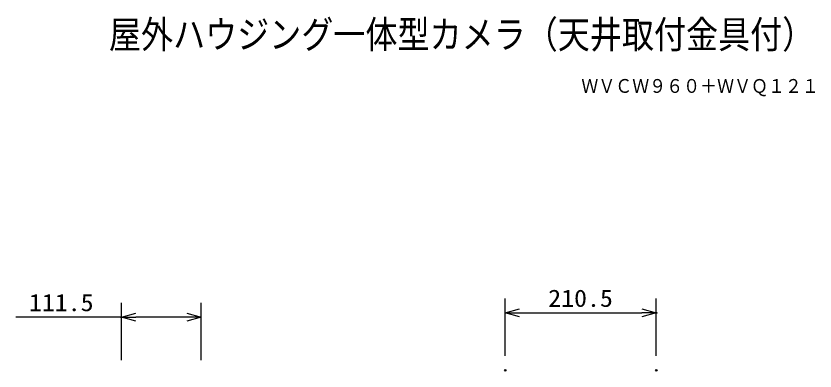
# Model space of a CAD drawing. Units: millimetres, scale not verified. Extents: x -148 to 63, y -116 to 117.
# Drawn here: x -48.4 to 62.8, y 68 to 117.4 of the extents above; entities that cross this region are included whole.
import ezdxf
from ezdxf.enums import TextEntityAlignment as Align

# ---------------------------------------------------------------- set-up
doc = ezdxf.new("R2010")
doc.units = ezdxf.units.MM
doc.header["$LTSCALE"] = 0.392256
doc.header["$PDMODE"] = 32
doc.header["$PDSIZE"] = 0.196
for name, color, linetype in [('0-0_GAIKEI', 1, 'Continuous'), ('0-1_SUNPO', 3, 'Continuous'), ('0-2_TOUROKU', 7, 'Continuous'), ('0-3_MOJI1', 2, 'Continuous')]:
    doc.layers.add(name, color=color, linetype=linetype)
doc.styles.add('ＭＳ ゴシック', font='')
doc.styles.get('ＭＳ ゴシック').set_extended_font_data('MS Gothic')

# ---------------------------------------------------------------- blocks, each defined once
blk = doc.blocks.new('_OPEN30')
at = {"layer": '0-1_SUNPO', "color": 7}
blk.add_line((0, 0), (-1, 0), dxfattribs=at)
blk.add_lwpolyline([(-1, 0.2679), (0, 0), (-1, -0.2679)], dxfattribs=at)

msp = doc.modelspace()

# ---------------------------------------------------------------- linework, layer by layer
at = {"layer": '0-0_GAIKEI', "color": 3}
for p, q in [((-33.7734, 69.4918), (-33.7734, 77.4918)), ((-22.6654, 69.4918), (-22.6654, 77.4918)), ((-33.7734, 75.4918), (-48.4401, 75.4918)), ((-24.6654, 75.4918), (-31.7734, 75.4918))]:
    msp.add_line(p, q, dxfattribs=at)
at = {"layer": '0-1_SUNPO'}
for p, q in [((19.6414, 70.0929), (19.6414, 78.0929)), ((40.6708, 70.0929), (40.6708, 78.0929)), ((21.6414, 76.0929), (38.6708, 76.0929))]:
    msp.add_line(p, q, dxfattribs=at)
at = {"layer": '0-1_SUNPO', "color": 7}
msp.add_point((-33.7734, 75.4918), dxfattribs=at)
at = {"layer": '0-2_TOUROKU'}
for p in [(40.6708, 76.0929), (19.6414, 68.0929), (40.6708, 68.0929)]:
    msp.add_point(p, dxfattribs=at)

# ---------------------------------------------------------------- block references
at = {"layer": '0-0_GAIKEI', "xscale": 2, "yscale": 2, "rotation": 180}
msp.add_blockref('_OPEN30', (-33.7734, 75.4918), dxfattribs=at)
at = {"layer": '0-0_GAIKEI', "xscale": 2, "yscale": 2}
msp.add_blockref('_OPEN30', (-22.6654, 75.4918), dxfattribs=at)
at = {"layer": '0-1_SUNPO', "xscale": 2, "yscale": 2, "rotation": 180}
msp.add_blockref('_OPEN30', (19.6414, 76.0929), dxfattribs=at)
at = {"layer": '0-1_SUNPO', "xscale": 2, "yscale": 2}
msp.add_blockref('_OPEN30', (40.6708, 76.0929), dxfattribs=at)

# ---------------------------------------------------------------- texts
at = {"layer": '0-0_GAIKEI', "color": 3, "style": 'ＭＳ ゴシック', "width": 1.1}
msp.add_text('111.5', height=2.404, dxfattribs=at).set_placement((-46.6343, 75.6014), align=Align.BOTTOM_LEFT)
at = {"layer": '0-1_SUNPO', "style": 'ＭＳ ゴシック', "width": 1.1}
msp.add_text('210.5', height=2.404, dxfattribs=at).set_placement((25.6285, 76.2025), align=Align.BOTTOM_LEFT)
at = {"layer": '0-2_TOUROKU', "color": 1, "style": 'ＭＳ ゴシック', "width": 0.9}
msp.add_text('ＷＶＣＷ９６０＋ＷＶＱ１２１', height=1.924, dxfattribs=at).set_placement((30.2333, 106.13), align=Align.BOTTOM_LEFT)
at = {"layer": '0-3_MOJI1', "style": 'ＭＳ ゴシック', "width": 0.85}
msp.add_text('屋外ハウジング一体型カメラ（天井取付金具付）', height=3.848, dxfattribs=at).set_placement((-35.5, 111.7599), align=Align.BOTTOM_LEFT)

doc.saveas('drawing.dxf')
